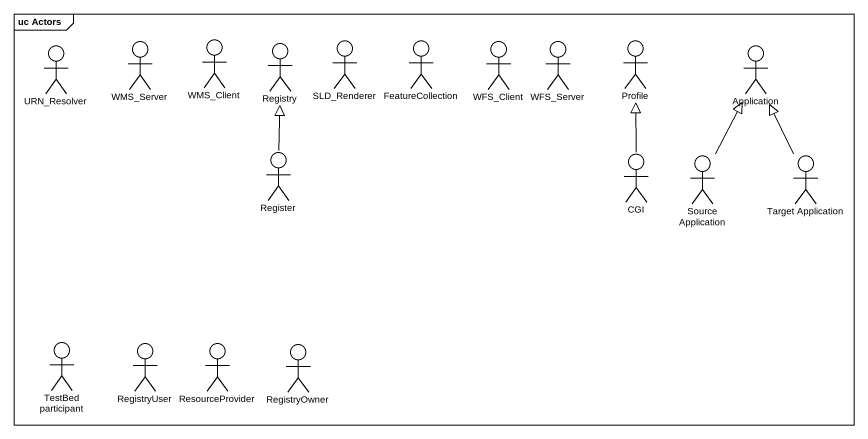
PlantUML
@startuml
mainframe uc Actors
actor URN_Resolver
actor WMS_Server
actor WMS_Client
actor Registry
actor SLD_Renderer
actor FeatureCollection
actor WFS_Client
actor WFS_Server
actor Profile
actor Application
actor Register
actor CGI
actor "Source Application" as Source_Application
actor "Target Application" as Target_Application
actor "TestBed participant" as TestBed_participant
actor RegistryUser
actor ResourceProvider
actor RegistryOwner
Register -up-|> Registry
CGI -up-|> Profile
Source_Application -up-|> Application
Target_Application -up-|> Application
@enduml
